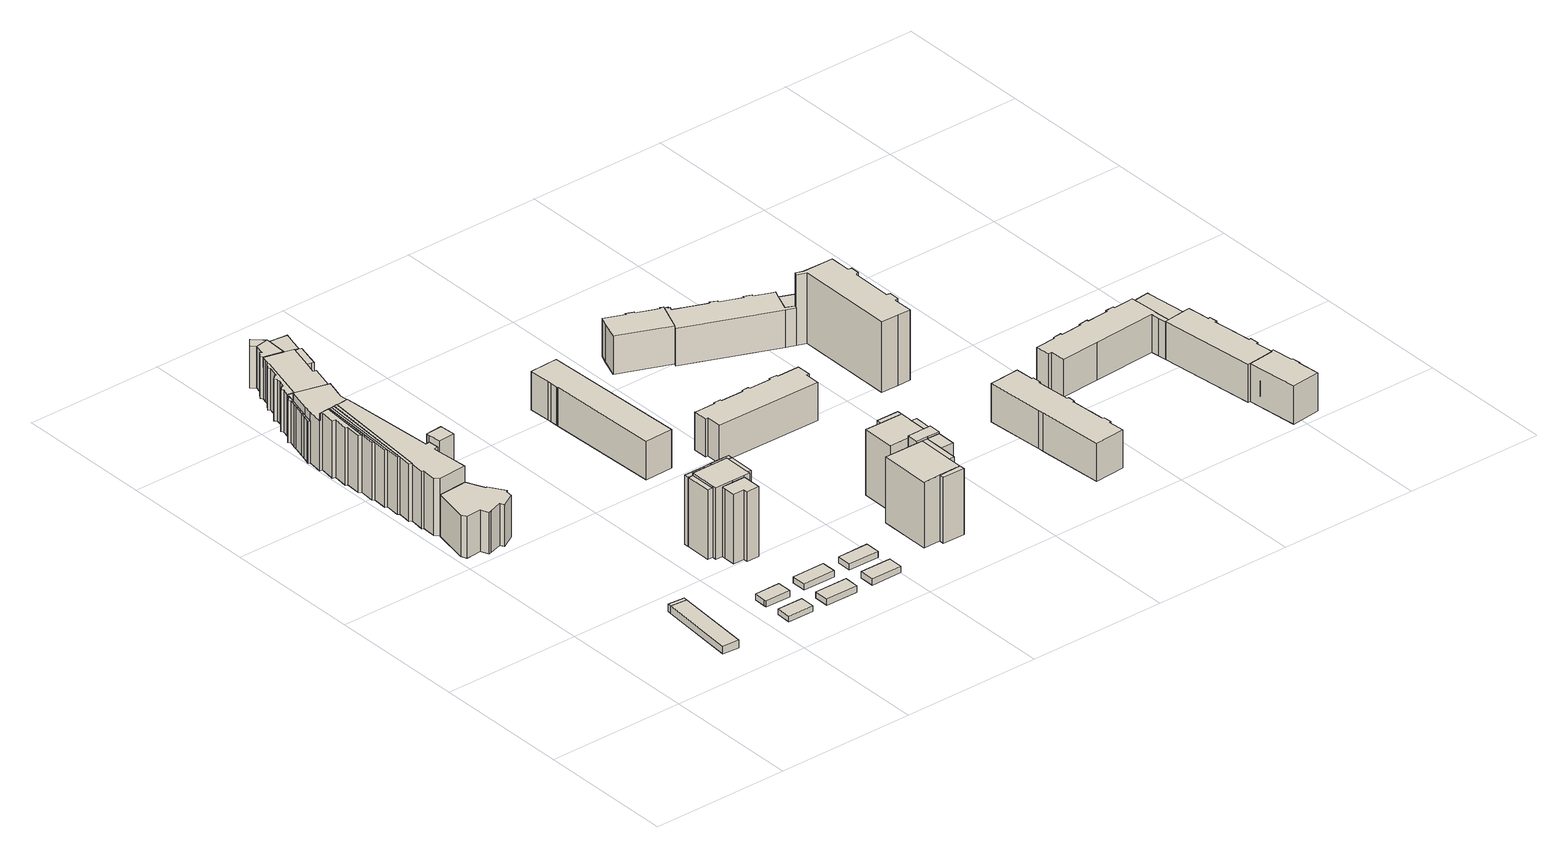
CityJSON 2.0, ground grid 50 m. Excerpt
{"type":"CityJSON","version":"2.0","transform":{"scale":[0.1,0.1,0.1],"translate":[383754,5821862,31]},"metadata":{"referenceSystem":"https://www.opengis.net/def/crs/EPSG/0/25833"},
"CityObjects":{
"building1":{"type":"Building","attributes":{"Gemeindeschluessel":"11000004","BezugspunktDach":"2200","function":"31001_2460","measuredHeight":2.8,"storeysAboveGround":1},"address":[{"country":"Germany","locality":"Berlin","thoroughfareNumber":"55 (1)","thoroughfareName":"Heilmannring"}],"geometry":[{"type":"Solid","lod":"1","boundaries":[[[[0,1,2,3]],[[4,5,6,7]],[[4,7,3,2]],[[5,4,2,1]],[[6,5,1,0]],[[7,6,0,3]]]]}]},
"building2":{"type":"Building","attributes":{"Gemeindeschluessel":"11000004","BezugspunktDach":"2200","function":"51009_1610","measuredHeight":2.64,"storeysAboveGround":0},"address":[{"country":"Germany","locality":"Berlin"}],"geometry":[{"type":"Solid","lod":"1","boundaries":[[[[1,8,9,2]],[[10,11,12,13]],[[10,13,2,9]],[[11,10,9,8]],[[12,11,8,1]],[[13,12,1,2]]]]}]},
"building3":{"type":"Building","attributes":{"Gemeindeschluessel":"11000004","function":"31001_1010"},"address":[{"country":"Germany","locality":"Berlin","thoroughfareNumber":"1, 11, 3, 5, 7, 9","thoroughfareName":"Halemweg"}],"children":["building3-1","building3-2","building3-3","building3-4","building3-5","building3-6","building3-7","building3-8","building3-9","building3-10","building3-11","building3-12","building3-13","building3-14","building3-15","building3-16","building3-17"]},
"building3-1":{"type":"BuildingPart","attributes":{"BezugspunktDach":"2200","measuredHeight":20.83,"storeysAboveGround":6},"parents":["building3"],"geometry":[{"type":"MultiSurface","lod":"1","boundaries":[[[14,15,16,17,18,19,20,21,22,23,24,25,26,27,28]],[[29,30,31,32,33,34,35,36,37,38,39,40,41,42,43]],[[29,43,28,27]],[[44,45,26,25]],[[32,31,25,24]],[[33,32,24,23]],[[34,33,23,22]],[[35,34,22,21]],[[37,36,20,19]],[[38,37,19,18]],[[39,38,18,17]],[[46,47,17,16]],[[41,40,16,15]],[[42,41,15,14]],[[43,42,14,28]],[[30,29,27,26]],[[31,30,45,44]],[[36,35,21,20]],[[40,39,47,46]]]}]},
"building3-2":{"type":"BuildingPart","attributes":{"BezugspunktDach":"2200","measuredHeight":20.86,"storeysAboveGround":6},"parents":["building3"],"geometry":[{"type":"MultiSurface","lod":"1","boundaries":[[[48,49,50,51,52]],[[53,54,30,29,55]],[[53,55,52,51]],[[56,57,53,51,50]],[[45,58,50,49]],[[29,27,26,49,48]],[[55,29,48,52]],[[59,54,53,57,56]],[[30,54,58,45]],[[30,60,26,27,29]]]}]},
"building3-3":{"type":"BuildingPart","attributes":{"BezugspunktDach":"2200","measuredHeight":20.84,"storeysAboveGround":6},"parents":["building3"],"geometry":[{"type":"MultiSurface","lod":"1","boundaries":[[[57,56,61,62,63]],[[64,65,54,53,66]],[[64,66,63,62]],[[65,61,62,67,62,61]],[[54,58,68,61,56]],[[66,53,57,63]],[[64,67,62,61,65]],[[65,68,58,54]],[[53,54,56,57]]]}]},
"building3-4":{"type":"BuildingPart","attributes":{"BezugspunktDach":"2200","measuredHeight":20.83,"storeysAboveGround":6},"parents":["building3"],"geometry":[{"type":"MultiSurface","lod":"1","boundaries":[[[62,61,69,70,71]],[[72,73,65,64,74]],[[72,74,71,70]],[[65,68,75,69,61]],[[74,64,62,71]],[[73,72,70,69]],[[73,75,68,65]],[[64,65,61,62]]]}]},
"building3-5":{"type":"BuildingPart","attributes":{"BezugspunktDach":"2200","measuredHeight":15.16,"storeysAboveGround":6},"parents":["building3"],"geometry":[{"type":"MultiSurface","lod":"1","boundaries":[[[76,77,78,79,80,81,82,83]],[[84,85,86,87,88,89,90,91]],[[84,91,83,82]],[[85,84,82,81]],[[86,85,81,80]],[[88,87,79,78]],[[89,92,93,94,78,77]],[[95,96,97,77,76]],[[91,90,76,83]],[[98,87,86,80,79]],[[88,94,93,92,89]],[[90,89,97,96,95]]]}]},
"building3-6":{"type":"BuildingPart","attributes":{"BezugspunktDach":"2200","measuredHeight":14.93,"storeysAboveGround":6},"parents":["building3"],"geometry":[{"type":"MultiSurface","lod":"1","boundaries":[[[99,100,101,102,103,93,92]],[[88,104,105,106,107,108,89]],[[104,88,93,103]],[[105,104,103,102]],[[106,105,102,101]],[[107,106,101,100]],[[108,107,100,99]],[[99,109,110,111]],[[88,89,92,93]],[[112,113,92,89]],[[114,109,113,115,112,116]],[[108,111,110,117,114]]]}]},
"building3-7":{"type":"BuildingPart","attributes":{"BezugspunktDach":"2200","measuredHeight":23.28,"storeysAboveGround":6},"parents":["building3"],"geometry":[{"type":"MultiSurface","lod":"1","boundaries":[[[118,119,120,121,122]],[[123,124,125,35,126]],[[123,126,122,121]],[[124,123,121,120]],[[125,124,120,119]],[[35,21,20,36,125,119,118]],[[126,35,118,122]],[[36,20,21,35]]]}]},
"building3-8":{"type":"BuildingPart","attributes":{"BezugspunktDach":"2200","measuredHeight":20.85,"storeysAboveGround":6},"parents":["building3"],"geometry":[{"type":"MultiSurface","lod":"1","boundaries":[[[127,128,129,130,131]],[[132,133,73,72,134]],[[132,134,131,130]],[[133,135,136,130,129]],[[73,75,137,129,128]],[[72,70,69,128,127]],[[134,72,127,131]],[[132,138,136,135,133]],[[133,137,75,73]],[[69,70,72,73]]]}]},
"building3-9":{"type":"BuildingPart","attributes":{"BezugspunktDach":"2200","measuredHeight":20.83,"storeysAboveGround":6},"parents":["building3"],"geometry":[{"type":"Solid","lod":"1","boundaries":[[[[139,140,141,142,143,144,136,135,145]],[[133,132,146,147,148,149,150,151,152]],[[133,152,145,135],[152,133,137,153]],[[146,132,136,144]],[[147,146,144,143]],[[148,147,143,142]],[[149,148,142,141]],[[150,149,141,140]],[[151,150,140,139]],[[152,151,139,145]],[[137,133,152,153]],[[132,133,135,136]]]]}]},
"building3-10":{"type":"BuildingPart","attributes":{"BezugspunktDach":"2200","measuredHeight":15.22,"storeysAboveGround":6},"parents":["building3"],"geometry":[{"type":"MultiSurface","lod":"1","boundaries":[[[154,155,156,157,158,159,160,161,162,163,164,165,166,167,168]],[[169,170,171,172,173,174,175,176,177,178,179,180,181,182,183]],[[169,183,168,167]],[[170,169,167,166]],[[171,170,166,165]],[[172,171,165,164]],[[173,172,164,163]],[[174,173,163,162]],[[175,174,162,161]],[[176,175,161,160]],[[177,176,160,159]],[[178,177,159,158]],[[179,178,158,157]],[[180,179,157,156]],[[181,180,156,155]],[[184,185,186,155,154]],[[183,187,184,154,168]],[[182,188,181,186,185,184]],[[182,184,187,183]]]}]},
"building3-11":{"type":"BuildingPart","attributes":{"BezugspunktDach":"2200","measuredHeight":15.01,"storeysAboveGround":6},"parents":["building3"],"geometry":[{"type":"MultiSurface","lod":"1","boundaries":[[[189,190,191,192,193,194,195,196,197,198,199,200,47,46,201]],[[202,203,204,205,206,207,208,209,210,211,212,213,214,215,216]],[[202,216,201,46]],[[203,202,40,39,47]],[[204,203,47,200]],[[205,204,200,199]],[[206,205,199,198]],[[207,206,198,197]],[[208,207,197,196]],[[209,208,196,195]],[[210,209,195,194]],[[211,210,194,193]],[[212,211,193,192]],[[213,212,192,191]],[[214,213,191,190]],[[215,214,190,189]],[[216,215,189,201]],[[46,47,39,40]]]}]},
"building3-12":{"type":"BuildingPart","attributes":{"BezugspunktDach":"2200","measuredHeight":21.32,"storeysAboveGround":6},"parents":["building3"],"geometry":[{"type":"MultiSurface","lod":"1","boundaries":[[[44,217,218,219,220,221,222,223,224,225,226,153]],[[227,228,229,230,231,232,233,234,235,236,31,152]],[[227,152,153,226]],[[237,238,227,226,225]],[[239,237,228,225,224]],[[240,241,242,229,224,223]],[[231,230,223,222]],[[232,231,222,221]],[[233,232,221,220]],[[234,233,220,219]],[[235,234,219,218]],[[236,235,218,217]],[[31,236,217,44]],[[228,227,238,237]],[[229,228,237,239]],[[230,229,242,241,240]],[[31,44,45,30]],[[30,45,58,54]],[[54,58,68,65]],[[75,73,65,68]],[[73,75,137,133]],[[152,243,133,137,153]]]}]},
"building3-13":{"type":"BuildingPart","attributes":{"BezugspunktDach":"2200","measuredHeight":15.1,"storeysAboveGround":6},"parents":["building3"],"geometry":[{"type":"MultiSurface","lod":"1","boundaries":[[[244,245,246,247,248,249,250,251,96,252,185,184]],[[181,253,90,112,114,254,255,256,257,258,259,182]],[[253,181,185,252]],[[90,253,252,96]],[[113,92,260,97,251]],[[109,113,112,251,250]],[[254,261,110,250,249]],[[255,254,249,248]],[[256,255,248,247]],[[257,256,247,246]],[[258,257,246,245]],[[259,258,245,244]],[[181,182,184,185]],[[90,96,97,89]],[[112,89,260,92,113]],[[114,112,113,109]],[[114,262,110,261,254]],[[259,244,184,182]]]}]},
"building3-14":{"type":"BuildingPart","attributes":{"BezugspunktDach":"2200","measuredHeight":15.12,"storeysAboveGround":6},"parents":["building3"],"geometry":[{"type":"MultiSurface","lod":"1","boundaries":[[[241,244,187,263,264,242]],[[265,266,183,259,230,229]],[[183,266,263,187]],[[230,259,244,241]],[[229,242,264,265]],[[265,264,263,266]],[[187,184,182,183]],[[259,182,184,244]],[[230,267,241,242,229]]]}]},
"building3-15":{"type":"BuildingPart","attributes":{"BezugspunktDach":"2200","measuredHeight":14.82,"storeysAboveGround":6},"parents":["building3"],"geometry":[{"type":"MultiSurface","lod":"1","boundaries":[[[268,269,270,111,110,261]],[[114,108,271,272,273,254]],[[271,108,111,270]],[[272,271,270,269]],[[273,272,269,268]],[[254,273,268,261]],[[274,114,275,254,261,110]],[[108,114,110,111]]]}]},
"building3-16":{"type":"BuildingPart","attributes":{"BezugspunktDach":"2200","measuredHeight":15.24,"storeysAboveGround":6},"parents":["building3"],"geometry":[{"type":"MultiSurface","lod":"1","boundaries":[[[238,276,277,278,279,280,281,282,283,284,285,286,287]],[[288,289,290,291,292,293,294,295,296,266,265,227,297]],[[288,297,287,286]],[[289,288,286,285]],[[290,289,285,284]],[[291,290,284,283]],[[292,291,283,282]],[[293,292,282,281]],[[294,293,281,280]],[[295,294,280,279]],[[296,295,279,278]],[[266,296,278,277]],[[264,263,277,276]],[[242,264,276,239,229]],[[297,227,238,287]],[[265,266,263,264]],[[227,228,237,238]],[[229,239,237,228]],[[265,264,242,229,298]]]}]},
"building3-17":{"type":"BuildingPart","attributes":{"BezugspunktDach":"2200","measuredHeight":15.17,"storeysAboveGround":6},"parents":["building3"],"geometry":[{"type":"MultiSurface","lod":"1","boundaries":[[[80,79,299,300]],[[301,87,86,302]],[[301,302,300,299]],[[87,301,299,79]],[[302,86,80,300]],[[86,87,303,79,80]]]}]},
"building4":{"type":"Building","attributes":{"Gemeindeschluessel":"11000004","BezugspunktDach":"2200","function":"31001_2460","measuredHeight":2.05,"storeysAboveGround":1},"address":[{"country":"Germany","locality":"Berlin","thoroughfareNumber":"53 (4)","thoroughfareName":"Heilmannring"}],"geometry":[{"type":"Solid","lod":"1","boundaries":[[[[304,305,306,307]],[[308,309,310,311]],[[308,311,307,306]],[[309,308,306,305]],[[310,309,305,304]],[[311,310,304,307]]]]}]},
"building5":{"type":"Building","attributes":{"Gemeindeschluessel":"11000004","BezugspunktDach":"2200","function":"31001_2460","measuredHeight":2.14,"storeysAboveGround":1},"address":[{"country":"Germany","locality":"Berlin","thoroughfareNumber":"53 (3)","thoroughfareName":"Heilmannring"}],"geometry":[{"type":"Solid","lod":"1","boundaries":[[[[312,313,314,315,316]],[[317,318,319,320,321]],[[317,321,316,315]],[[318,317,315,314]],[[319,318,314,313]],[[320,319,313,312]],[[321,320,312,316]]]]}]},
"building6":{"type":"Building","attributes":{"Gemeindeschluessel":"11000004","BezugspunktDach":"2200","function":"31001_2460","measuredHeight":2.34,"storeysAboveGround":1},"address":[{"country":"Germany","locality":"Berlin","thoroughfareNumber":"53 (2)","thoroughfareName":"Heilmannring"}],"geometry":[{"type":"Solid","lod":"1","boundaries":[[[[322,323,324,325]],[[326,327,328,329]],[[326,329,325,324]],[[327,326,324,323]],[[328,327,323,322]],[[329,328,322,325]]]]}]},
"building7":{"type":"Building","attributes":{"Gemeindeschluessel":"11000004","BezugspunktDach":"2200","function":"31001_2460","measuredHeight":2.36,"storeysAboveGround":1},"address":[{"country":"Germany","locality":"Berlin","thoroughfareNumber":"53 (1)","thoroughfareName":"Heilmannring"}],"geometry":[{"type":"Solid","lod":"1","boundaries":[[[[330,331,332,333]],[[334,335,336,337]],[[334,337,333,332]],[[335,334,332,331]],[[336,335,331,330]],[[337,336,330,333]]]]}]},
"building8":{"type":"Building","attributes":{"Gemeindeschluessel":"11000004","function":"31001_1010"},"address":[{"country":"Germany","locality":"Berlin","thoroughfareNumber":"53","thoroughfareName":"Heilmannring"}],"children":["building8-1","building8-2","building8-3","building8-4","building8-5","building8-6"]},
"building8-1":{"type":"BuildingPart","attributes":{"BezugspunktDach":"2200","measuredHeight":26.45,"storeysAboveGround":8},"parents":["building8"],"geometry":[{"type":"MultiSurface","lod":"1","boundaries":[[[338,339,340,341,342,343,344,345,346,347]],[[348,349,350,351,352,353,354,355,356,357]],[[348,357,347,346]],[[349,358,359,348,346,345]],[[360,358,345,344]],[[351,350,344,343]],[[361,362,343,342]],[[363,364,342,341]],[[354,353,341,340]],[[355,354,340,339]],[[365,366,355,339,338]],[[357,367,368,369,365,356,338,347]],[[348,359,358,349]],[[350,349,358,360]],[[352,351,362,361]],[[353,352,364,363]],[[356,355,366,365]],[[356,365,369,368,367]]]}]},
"building8-2":{"type":"BuildingPart","attributes":{"BezugspunktDach":"2200","measuredHeight":25.09,"storeysAboveGround":8},"parents":["building8"],"geometry":[{"type":"MultiSurface","lod":"1","boundaries":[[[360,370,371,372,373]],[[374,375,376,350,377]],[[374,377,373,372]],[[375,374,372,371]],[[376,375,371,370]],[[350,376,370,360]],[[350,360,358,349]],[[377,349,358,373]]]}]},
"building8-3":{"type":"BuildingPart","attributes":{"BezugspunktDach":"2200","measuredHeight":25.09,"storeysAboveGround":8},"parents":["building8"],"geometry":[{"type":"Solid","lod":"1","boundaries":[[[[359,358,373,378]],[[377,349,348,379]],[[377,379,378,373]],[[379,348,359,378]],[[377,373,358,349]],[[348,349,358,359]]]]}]},
"building8-4":{"type":"BuildingPart","attributes":{"BezugspunktDach":"2200","measuredHeight":25.14,"storeysAboveGround":8},"parents":["building8"],"geometry":[{"type":"MultiSurface","lod":"1","boundaries":[[[380,381,382,383,362]],[[384,385,386,387,351]],[[384,351,362,383]],[[385,384,383,382]],[[386,385,382,381]],[[387,386,381,380]],[[352,361,362,351]],[[387,380,361,352]]]}]},
"building8-5":{"type":"BuildingPart","attributes":{"BezugspunktDach":"2200","measuredHeight":25.23,"storeysAboveGround":8},"parents":["building8"],"geometry":[{"type":"Solid","lod":"1","boundaries":[[[[388,389,364,363]],[[352,387,390,353]],[[387,352,364,389],[380,361,352,387]],[[390,387,389,388]],[[353,390,388,363]],[[352,353,363,364]],[[361,380,387,352]]]]}]},
"building8-6":{"type":"BuildingPart","attributes":{"BezugspunktDach":"2200","measuredHeight":25.26,"storeysAboveGround":8},"parents":["building8"],"geometry":[{"type":"MultiSurface","lod":"1","boundaries":[[[391,392,393,366,369,394,395]],[[396,368,355,397,398,399,400]],[[396,400,395,394]],[[368,396,394,369]],[[397,355,366,393]],[[398,397,393,392]],[[399,398,392,391]],[[400,399,391,395]],[[355,356,365,366]],[[368,369,365,356]]]}]},
"building9":{"type":"Building","attributes":{"Gemeindeschluessel":"11000004","BezugspunktDach":"2200","function":"51009_1610","measuredHeight":24.91,"storeysAboveGround":0},"address":[{"country":"Germany","locality":"Berlin"}],"geometry":[{"type":"Solid","lod":"1","boundaries":[[[[362,383,401,402]],[[403,404,405,406]],[[403,406,402,401]],[[404,403,401,383]],[[405,404,383,362]],[[406,405,362,402]]]]}]},
"building10":{"type":"Building","attributes":{"Gemeindeschluessel":"11000004","BezugspunktDach":"2200","function":"31001_2460","measuredHeight":2.26,"storeysAboveGround":1},"address":[{"country":"Germany","locality":"Berlin","thoroughfareNumber":"53 (6)","thoroughfareName":"Heilmannring"}],"geometry":[{"type":"Solid","lod":"1","boundaries":[[[[407,408,409,410]],[[411,412,413,414]],[[411,414,410,409]],[[412,411,409,408]],[[413,412,408,407]],[[414,413,407,410]]]]}]},
"building11":{"type":"Building","attributes":{"Gemeindeschluessel":"11000004","BezugspunktDach":"2200","function":"31001_2460","measuredHeight":2.29,"storeysAboveGround":1},"address":[{"country":"Germany","locality":"Berlin","thoroughfareNumber":"53 (5)","thoroughfareName":"Heilmannring"}],"geometry":[{"type":"Solid","lod":"1","boundaries":[[[[415,416,417,418]],[[419,420,421,422]],[[419,422,418,417]],[[420,419,417,416]],[[421,420,416,415]],[[422,421,415,418]]]]}]},
"building12":{"type":"Building","attributes":{"Gemeindeschluessel":"11000004","BezugspunktDach":"2200","function":"31001_1010","measuredHeight":14.47,"storeysAboveGround":4},"address":[{"country":"Germany","locality":"Berlin","thoroughfareNumber":"2, 4, 6","thoroughfareName":"Halemweg"}],"geometry":[{"type":"Solid","lod":"1","boundaries":[[[[423,424,425,426,427,428,429,430,431]],[[432,433,434,435,436,437,438,439,440]],[[432,440,431,430]],[[433,432,430,429]],[[434,433,429,428]],[[435,434,428,427]],[[436,435,427,426]],[[437,436,426,425]],[[438,437,425,424]],[[439,438,424,423]],[[440,439,423,431]]]]}]},
"building13":{"type":"Building","attributes":{"Gemeindeschluessel":"11000004","function":"31001_1010"},"address":[{"country":"Germany","locality":"Berlin","thoroughfareNumber":"51C","thoroughfareName":"Heilmannring"}],"children":["building13-1","building13-2","building13-3","building13-4","building13-5","building13-6","building13-7","building13-8"]},
"building13-1":{"type":"BuildingPart","attributes":{"BezugspunktDach":"2200","measuredHeight":23.92,"storeysAboveGround":8},"parents":["building13"],"geometry":[{"type":"MultiSurface","lod":"1","boundaries":[[[441,442,443,444]],[[445,446,447,448]],[[445,448,444,443]],[[445,443,449,450,446]],[[447,451,452,441]],[[448,453,454,444]],[[446,450,449,442]],[[446,442,452,451]],[[447,441,454,453]]]}]},
"building13-2":{"type":"BuildingPart","attributes":{"BezugspunktDach":"2200","measuredHeight":23.92,"storeysAboveGround":8},"parents":["building13"],"geometry":[{"type":"Solid","lod":"1","boundaries":[[[[455,441,454,456]],[[453,447,457,458]],[[453,458,456,454]],[[457,447,441,455]],[[458,457,455,456]],[[447,453,454,441]]]]}]},
"building13-3":{"type":"BuildingPart","attributes":{"BezugspunktDach":"2200","measuredHeight":23.92,"storeysAboveGround":8},"parents":["building13"],"geometry":[{"type":"MultiSurface","lod":"1","boundaries":[[[459,460,442,452]],[[446,461,462,451]],[[462,463,464,459]],[[451,462,459,452]],[[451,452,442,446]],[[461,465,446,442,460]],[[461,460,464,463]]]}]},
"building13-4":{"type":"BuildingPart","attributes":{"BezugspunktDach":"2200","measuredHeight":23.93,"storeysAboveGround":8},"parents":["building13"],"geometry":[{"type":"MultiSurface","lod":"1","boundaries":[[[466,467,460,464]],[[461,468,469,463]],[[461,460,464,460]],[[469,468,467,466]],[[463,469,466,464]],[[463,464,460,461]],[[468,470,471,467]],[[461,460,471,472,470,473]]]}]},
"building13-5":{"type":"BuildingPart","attributes":{"BezugspunktDach":"2200","measuredHeight":25.7,"storeysAboveGround":8},"parents":["building13"],"geometry":[{"type":"MultiSurface","lod":"1","boundaries":[[[474,475,476,477,478,479]],[[480,481,482,468,470,450]],[[480,450,479,478]],[[483,484,478,477]],[[485,486,487,488,483,477,476]],[[468,482,476,475]],[[471,467,475,474]],[[449,442,460,471,474,479]],[[481,480,484,483]],[[483,488,487,481]],[[482,487,486,485]],[[470,468,489,467,471]],[[450,446,442,449]],[[446,461,460,442]],[[461,470,471,460]]]}]},
"building13-6":{"type":"BuildingPart","attributes":{"BezugspunktDach":"2200","measuredHeight":23.87,"storeysAboveGround":8},"parents":["building13"],"geometry":[{"type":"MultiSurface","lod":"1","boundaries":[[[488,490,491,492]],[[493,494,487,495]],[[493,495,492,491]],[[496,497,493,491,490]],[[494,490,498,499]],[[495,480,484,492]],[[494,497,496,490]],[[487,499,498,488]],[[500,481,483,484,480]],[[487,488,483,481]]]}]},
"building13-7":{"type":"BuildingPart","attributes":{"BezugspunktDach":"2200","measuredHeight":24.46,"storeysAboveGround":8},"parents":["building13"],"geometry":[{"type":"MultiSurface","lod":"1","boundaries":[[[485,501,502,486]],[[499,503,482,487]],[[498,488,504,486,502]],[[503,499,502,501]],[[482,503,501,485]],[[499,487,504,488,498]],[[488,487,482,485,486]]]}]},
"building13-8":{"type":"BuildingPart","attributes":{"BezugspunktDach":"2200","measuredHeight":23.83,"storeysAboveGround":8},"parents":["building13"],"geometry":[{"type":"Solid","lod":"1","boundaries":[[[[490,505,506,496]],[[507,508,494,497]],[[507,497,496,506]],[[508,507,506,505]],[[494,508,505,490]],[[497,494,490,496]]]]}]},
"building14":{"type":"Building","attributes":{"Gemeindeschluessel":"11000004","BezugspunktDach":"2200","function":"31001_1010","measuredHeight":14.37,"storeysAboveGround":4},"address":[{"country":"Germany","locality":"Berlin","thoroughfareNumber":"50, 52, 54","thoroughfareName":"Heilmannring"}],"geometry":[{"type":"Solid","lod":"1","boundaries":[[[[509,510,511,512,513,514,515,516,517,518,519,520,521,522,523,524,525,526,527,528,529,530,531,532,533,534]],[[535,536,537,538,539,540,541,542,543,544,545,546,547,548,549,550,551,552,553,554,555,556,557,558,559,560]],[[535,560,534,533]],[[536,535,533,532]],[[537,536,532,531]],[[538,537,531,530]],[[539,538,530,529]],[[540,539,529,528]],[[541,540,528,527]],[[542,541,527,526]],[[543,542,526,525]],[[544,543,525,524]],[[545,544,524,523]],[[546,545,523,522]],[[547,546,522,521]],[[548,547,521,520]],[[549,548,520,519]],[[550,549,519,518]],[[551,550,518,517]],[[552,551,517,516]],[[553,552,516,515]],[[554,553,515,514]],[[555,554,514,513]],[[556,555,513,512]],[[557,556,512,511]],[[558,557,511,510]],[[559,558,510,509]],[[560,559,509,534]]]]}]},
"building15":{"type":"Building","attributes":{"Gemeindeschluessel":"11000004","function":"31001_1010"},"address":[{"country":"Germany","locality":"Berlin","thoroughfareNumber":"44, 44A, 44B, 44C","thoroughfareName":"Heilmannring"}],"children":["building15-1","building15-2"]},
"building15-1":{"type":"BuildingPart","attributes":{"BezugspunktDach":"2200","measuredHeight":14.36,"storeysAboveGround":4},"parents":["building15"],"geometry":[{"type":"MultiSurface","lod":"1","boundaries":[[[561,562,563,564,565,566,567,568,569,570,571,572,573,574,575,576,577,578,579,580,581,582,583,584]],[[585,586,587,588,589,590,591,592,593,594,595,596,597,598,599,600,601,602,603,604,605,606,607,608]],[[585,608,584,583]],[[588,587,581,580]],[[589,588,580,579]],[[590,589,579,578]],[[591,590,578,577]],[[592,591,577,576]],[[593,592,576,575]],[[594,593,575,574]],[[595,594,574,573]],[[596,595,573,572]],[[597,596,572,571]],[[598,597,571,570]],[[599,598,570,569]],[[600,599,569,568]],[[601,600,568,567]],[[602,601,567,566]],[[603,602,566,565]],[[604,603,565,564]],[[605,604,564,563]],[[606,605,563,562]],[[607,606,562,561]],[[608,607,561,584]],[[586,585,583,582]],[[609,610,581,587]],[[611,586,582,610,609]]]}]},
"building15-2":{"type":"BuildingPart","attributes":{"BezugspunktDach":"2200","measuredHeight":14.38,"storeysAboveGround":4},"parents":["building15"],"geometry":[{"type":"MultiSurface","lod":"1","boundaries":[[[612,613,614,615,616,617,618,619,620,621,622,623]],[[624,625,626,627,628,629,630,631,587,609,585,632]],[[624,632,623,622]],[[625,624,622,621]],[[626,625,621,620]],[[627,626,620,619]],[[628,627,619,618]],[[629,628,618,617]],[[630,629,617,616]],[[631,630,616,615]],[[587,631,615,614]],[[610,581,614,613]],[[583,582,610,609,586,585,609,613,612]],[[632,585,612,623]],[[609,587,581,610]],[[585,586,582,583]],[[586,609,610,582]]]}]},
"building16":{"type":"Building","attributes":{"Gemeindeschluessel":"11000004","BezugspunktDach":"2200","function":"31001_1010","measuredHeight":14.37,"storeysAboveGround":4},"address":[{"country":"Germany","locality":"Berlin","thoroughfareNumber":"51, 51A, 51B","thoroughfareName":"Heilmannring"}],"geometry":[{"type":"Solid","lod":"1","boundaries":[[[[633,634,635,636,637,638,639,640,641,642,643,644,645,646,647,648,649,650,651,652,653,654]],[[655,656,657,658,659,660,661,662,663,664,665,666,667,668,669,670,671,672,673,674,675,676]],[[655,676,654,653]],[[656,655,653,652]],[[657,656,652,651]],[[658,657,651,650]],[[659,658,650,649]],[[660,659,649,648]],[[661,660,648,647]],[[662,661,647,646]],[[663,662,646,645]],[[664,663,645,644]],[[665,664,644,643]],[[666,665,643,642]],[[667,666,642,641]],[[668,667,641,640]],[[669,668,640,639]],[[670,669,639,638]],[[671,670,638,637]],[[672,671,637,636]],[[673,672,636,635]],[[674,673,635,634]],[[675,674,634,633]],[[676,675,633,654]]]]}]},
"building17":{"type":"Building","attributes":{"Gemeindeschluessel":"11000004","BezugspunktDach":"2200","function":"31001_1010","measuredHeight":25.47,"storeysAboveGround":8},"address":[{"country":"Germany","locality":"Berlin","thoroughfareNumber":"46, 48","thoroughfareName":"Heilmannring"}],"geometry":[{"type":"Solid","lod":"1","boundaries":[[[[677,678,679,680,681,682,683,684,685,686,687,688,689,690,691,692,693]],[[694,695,696,697,698,699,700,701,702,703,704,705,706,707,708,709,710]],[[694,710,693,692]],[[695,694,692,691]],[[696,695,691,690]],[[697,696,690,689]],[[698,697,689,688]],[[699,698,688,687]],[[700,699,687,686]],[[701,700,686,685]],[[702,701,685,684]],[[703,702,684,683]],[[704,703,683,682]],[[705,704,682,681]],[[706,705,681,680]],[[707,706,680,679]],[[708,707,679,678]],[[709,708,678,677]],[[710,709,677,693]]]]}]},
"building18":{"type":"Building","attributes":{"Gemeindeschluessel":"11000004","BezugspunktDach":"2200","function":"31001_2460","measuredHeight":12.51,"storeysAboveGround":1},"address":[{"country":"Germany","locality":"Berlin","thoroughfareNumber":"46 (1)","thoroughfareName":"Heilmannring"}],"geometry":[{"type":"Solid","lod":"1","boundaries":[[[[711,712,713,714,715,716]],[[717,718,696,695,694,719]],[[717,719,716,715]],[[718,717,715,714]],[[696,718,714,713]],[[695,696,713,712]],[[694,695,712,711]],[[719,694,711,716]]]]}]},
"building19":{"type":"Building","attributes":{"Gemeindeschluessel":"11000004","function":"31001_1010"},"address":[{"country":"Germany","locality":"Berlin","thoroughfareNumber":"43, 43A, 43B, 45, 47, 49","thoroughfareName":"Heilmannring"}],"children":["building19-1","building19-2","building19-3"]},
"building19-1":{"type":"BuildingPart","attributes":{"BezugspunktDach":"2200","measuredHeight":14.77,"storeysAboveGround":4},"parents":["building19"],"geometry":[{"type":"MultiSurface","lod":"1","boundaries":[[[720,721,722,723,724,725,726,727,728,729,730,731,732,733,734,735,736,737,738,739,740,741,742,743,744,745,746,747,748]],[[749,750,751,752,753,754,755,756,757,758,759,760,761,762,763,764,765,766,767,768,769,770,771,772,773,774,775,776,777]],[[749,777,748,747]],[[750,749,747,746]],[[751,750,746,745]],[[752,751,745,744]],[[753,752,744,743]],[[754,753,743,742]],[[755,754,742,741]],[[756,755,741,740]],[[757,756,740,739]],[[758,757,739,738]],[[759,758,738,737]],[[760,759,737,736]],[[761,760,736,735]],[[762,761,735,734]],[[763,762,734,733]],[[764,763,733,732]],[[765,764,732,731]],[[766,765,731,730]],[[767,766,730,729]],[[768,767,729,728]],[[769,768,728,727]],[[771,770,726,725]],[[772,771,725,724]],[[773,772,724,723]],[[774,773,723,722]],[[775,774,722,721]],[[776,775,721,720]],[[777,776,720,748]],[[778,770,769,727,726]]]}]},
"building19-2":{"type":"BuildingPart","attributes":{"BezugspunktDach":"2200","measuredHeight":14.43,"storeysAboveGround":4},"parents":["building19"],"geometry":[{"type":"MultiSurface","lod":"1","boundaries":[[[779,780,781,782,783,784,785,786,787,788,789,790,791,792,793,794,795,796,797]],[[769,798,799,800,801,802,803,804,805,806,807,808,809,810,811,812,813,814,770]],[[769,770,797,796],[769,727,726,770]],[[798,769,796,795]],[[799,798,795,794]],[[800,799,794,793]],[[801,800,793,792]],[[802,801,792,791]],[[803,802,791,790]],[[804,803,790,789]],[[805,804,789,788]],[[806,805,788,787]],[[807,806,787,786]],[[808,807,786,785]],[[809,808,785,784]],[[810,809,784,783]],[[814,813,780,779]],[[770,814,779,797]],[[727,769,770,726]],[[810,783,782,811]],[[812,815,816,781]],[[811,782,816,815]],[[817,812,781,780,813]]]}]},
"building19-3":{"type":"BuildingPart","attributes":{"BezugspunktDach":"2200","measuredHeight":14.44,"storeysAboveGround":4},"parents":["building19"],"geometry":[{"type":"MultiSurface","lod":"1","boundaries":[[[818,819,820,821,822,823,824,783,782,816,780]],[[815,811,810,825,826,827,828,829,830,831,813]],[[781,812,781,780,832,780,816]],[[816,815,816,782]],[[825,810,783,824]],[[826,825,824,823]],[[827,826,823,822]],[[828,827,822,821]],[[829,828,821,820]],[[830,829,820,819]],[[831,830,819,818]],[[813,831,818,780]],[[815,812,781,816]],[[813,832,780,781,812]],[[811,815,816,782]],[[810,811,782,783]]]}]},
"building20":{"type":"Building","attributes":{"Gemeindeschluessel":"11000004","BezugspunktDach":"2200","function":"31001_2460","measuredHeight":13.18,"storeysAboveGround":1},"address":[{"country":"Germany","locality":"Berlin","thoroughfareNumber":"43 (1)","thoroughfareName":"Heilmannring"}],"geometry":[{"type":"Solid","lod":"1","boundaries":[[[[833,834,835,836,837,838,839]],[[840,841,842,843,844,845,846]],[[840,846,839,838]],[[841,840,838,837]],[[842,841,837,836]],[[843,842,836,835]],[[844,843,835,834]],[[845,844,834,833]],[[846,845,833,839]]]]}]}
},
"vertices":[
[343,124,36],[367,403,36],[307,408,36],[283,129,36],[307,408,8],[367,403,8],[343,124,8],[283,129,8],
[368,416,36],[308,421,36],[308,421,9],[368,416,9],[367,403,9],[307,408,9],
[39,1268,214],[36,1216,214],[50,1202,214],[153,1209,214],[146,1322,214],[144,1345,214],[159,1346,214],[157,1384,214],[142,1382,214],[134,1507,214],[122,1704,214],[120,1732,214],[75,1729,214],[38,1322,214],[33,1270,214],[38,1322,6],[75,1729,6],[120,1732,6],[122,1704,6],[134,1507,6],[142,1382,6],[157,1384,6],[159,1346,6],[144,1345,6],[146,1322,6],[153,1209,6],[50,1202,6],[36,1216,6],[39,1268,6],[33,1270,6],[120,1732,188],[75,1729,188],[50,1202,156],[153,1209,156],
[38,1322,215],[75,1729,215],[64,1728,215],[34,1376,215],[29,1327,215],[34,1376,6],[64,1728,6],[29,1327,6],[64,1728,214],[34,1376,214],[64,1728,188],[64,1728,58],[75,1729,162],
[54,1727,214],[31,1432,214],[27,1382,214],[31,1432,6],[54,1727,6],[27,1382,6],[31,1432,180],[54,1727,188],
[43,1727,214],[27,1489,214],[24,1436,214],[27,1489,6],[43,1727,6],[24,1436,6],[43,1727,188],
[133,2151,158],[200,2134,158],[204,2211,158],[204,2218,158],[157,2210,158],[147,2172,158],[140,2177,158],[128,2159,158],[140,2177,6],[147,2172,6],[157,2210,6],[204,2218,6],[204,2211,6],[200,2134,6],[133,2151,6],[128,2159,6],[200,2134,155],[204,2211,155],[204,2211,43],[133,2151,121],[133,2151,157],[200,2134,157],[204,2218,91],
[250,2122,155],[260,2160,155],[272,2203,155],[258,2204,155],[212,2210,155],[212,2210,6],[258,2204,6],[272,2203,6],[260,2160,6],[250,2122,6],[235,2125,155],[235,2125,154],[250,2122,154],[209,2132,6],[209,2132,155],[235,2125,6],[209,2132,81],[214,2131,6],[235,2125,55],
[157,1384,239],[160,1338,239],[220,1342,239],[216,1399,239],[156,1395,239],[216,1399,6],[220,1342,6],[160,1338,6],[156,1395,6],
[27,1489,215],[43,1727,215],[40,1727,215],[24,1546,215],[19,1494,215],[24,1546,6],[40,1727,6],[19,1494,6],[40,1727,214],[24,1546,214],[40,1727,188],[24,1546,110],
[13,1722,214],[6,1666,214],[17,1664,214],[11,1610,214],[19,1608,214],[15,1553,214],[3,1724,214],[15,1553,6],[19,1608,6],[11,1610,6],[17,1664,6],[6,1666,6],[13,1722,6],[3,1724,6],[3,1724,188],
[75,1934,158],[122,2108,158],[117,2113,158],[103,2094,158],[109,2087,158],[98,2046,158],[95,2049,158],[78,2034,158],[85,2025,158],[81,2007,158],[74,1984,158],[70,1986,158],[55,1972,158],[60,1965,158],[53,1940,158],[60,1965,6],[55,1972,6],[70,1986,6],[74,1984,6],[81,2007,6],[85,2025,6],[78,2034,6],[95,2049,6],[98,2046,6],[109,2087,6],[103,2094,6],[117,2113,6],[122,2108,6],[75,1934,6],[53,1940,6],[75,1934,157],[122,2108,157],[122,2108,45],[53,1940,157],[79,1948,6],
[33,1053,156],[89,1057,156],[101,1028,156],[111,1031,156],[157,1046,156],[165,1031,156],[215,1060,156],[217,1085,156],[223,1089,156],[188,1145,156],[183,1143,156],[166,1180,156],[24,1074,156],[50,1202,5],[153,1209,5],[166,1180,5],[183,1143,5],[188,1145,5],[223,1089,5],[217,1085,5],[215,1060,5],[165,1031,5],[157,1046,5],[111,1031,5],[101,1028,5],[89,1057,5],[33,1053,5],[24,1074,5],
[127,1732,188],[147,1733,188],[143,1793,188],[145,1799,188],[149,1816,188],[163,1866,188],[152,1869,188],[43,1898,188],[19,1812,188],[10,1778,188],[10,1778,6],[19,1812,6],[43,1898,6],[152,1869,6],[163,1866,6],[149,1816,6],[145,1799,6],[143,1793,6],[147,1733,6],[127,1732,6],[19,1812,158],[10,1778,158],[43,1898,158],[152,1869,92],[152,1869,157],[43,1898,157],[18,1725,6],
[163,1910,157],[176,1907,157],[187,1904,157],[210,1989,157],[199,1992,157],[212,2037,157],[235,2125,157],[209,2132,157],[128,2132,157],[128,2132,6],[212,2037,6],[199,1992,6],[210,1989,6],[187,1904,6],[176,1907,6],[163,1910,6],[200,2134,121],[212,2037,154],[235,2125,44],
[50,1930,157],[51,1929,157],[51,1929,6],[50,1930,6],[152,1869,127],
[229,2033,154],[236,2031,154],[259,2119,154],[259,2119,6],[236,2031,6],[229,2033,6],[235,2125,15],[231,2111,6],
[51,1929,158],[50,1930,158],[48,1920,158],[45,1924,158],[32,1911,158],[37,1902,158],[30,1879,158],[27,1866,158],[17,1827,158],[12,1809,158],[5,1785,158],[4,1779,158],[5,1785,6],[12,1809,6],[17,1827,6],[27,1866,6],[30,1879,6],[37,1902,6],[32,1911,6],[45,1924,6],[48,1920,6],[4,1779,6],[45,1907,6],
[164,2254,158],[140,2225,158],[164,2254,6],[140,2225,6],[204,2218,44],
[636,122,43],[636,175,43],[542,176,43],[541,123,43],[542,176,23],[636,175,23],[636,122,23],[541,123,23],
[636,232,44],[636,285,44],[543,285,44],[543,242,44],[543,233,44],[543,242,22],[543,285,22],[636,285,22],[636,232,22],[543,233,22],
[810,121,45],[811,174,45],[692,175,45],[692,122,45],[692,175,22],[811,174,22],[810,121,22],[692,122,22],
[811,231,46],[811,284,46],[693,284,46],[693,232,46],[693,284,23],[811,284,23],[811,231,23],[693,232,23],
[664,539,282],[709,539,282],[731,539,282],[731,555,282],[732,650,282],[679,650,282],[651,650,282],[597,650,282],[597,555,282],[597,540,282],[597,555,23],[597,650,23],[651,650,23],[679,650,23],[732,650,23],[731,555,23],[731,539,23],[709,539,23],[664,539,23],[597,540,23],[597,650,274],[597,555,274],[651,650,274],[732,650,275],[679,650,275],[731,555,276],[732,650,276],[664,539,276],[709,539,276],[655,539,23],[622,540,23],[622,540,276],
[651,666,274],[637,666,274],[578,667,274],[578,650,274],[578,667,23],[637,666,23],[651,666,23],[578,650,23],
[577,556,274],[577,556,23],
[752,650,275],[752,666,275],[706,666,275],[679,666,275],[679,666,23],[706,666,23],[752,666,23],[752,650,23],
[751,555,276],[752,650,276],[751,555,23],
[662,484,276],[662,469,276],[709,469,276],[622,525,276],[622,484,276],[622,525,23],[709,469,23],[662,469,23],[662,484,23],[622,484,23],
[651,666,275],[651,650,275],[651,666,26],[679,666,26],[679,650,26],[651,650,26],
[984,120,46],[985,173,46],[871,174,46],[871,120,46],[871,174,23],[985,173,23],[984,120,23],[871,120,23],
[985,230,46],[985,283,46],[872,283,46],[872,231,46],[872,283,23],[985,283,23],[985,230,23],[872,231,23],
[713,1483,160],[713,1470,160],[714,1443,160],[714,1438,160],[714,1436,160],[726,1028,160],[828,1031,160],[812,1565,160],[710,1561,160],[812,1565,20],[828,1031,20],[726,1028,20],[714,1436,20],[714,1438,20],[714,1443,20],[713,1470,20],[713,1483,20],[710,1561,20],
[1265,176,269],[1268,358,269],[1123,360,269],[1121,173,269],[1123,360,30],[1268,358,30],[1265,176,30],[1121,173,30],[1245,358,269],[1245,358,30],[1266,226,30],[1266,226,269],[1184,174,30],[1184,174,269],
[1265,155,269],[1184,156,269],[1265,155,30],[1184,156,30],
[1285,226,269],[1287,358,269],[1287,358,30],[1285,226,30],[1286,290,30],[1286,290,269],[1284,358,30],
[1333,289,269],[1334,357,269],[1334,357,30],[1333,289,30],[1290,358,30],[1290,358,269],[1290,358,212],[1289,358,30],
[1290,358,276],[1334,357,276],[1334,399,276],[1290,400,276],[1246,400,276],[1245,358,276],[1246,400,30],[1290,400,30],[1334,399,30],[1290,400,268],[1246,400,268],[1334,399,270],[1316,399,270],[1316,399,30],[1316,399,268],[1334,357,182],
[1318,518,268],[1177,520,268],[1175,401,268],[1177,520,30],[1318,518,30],[1175,401,30],[1235,519,268],[1235,519,30],[1317,468,268],[1317,468,30],[1257,400,30],
[1335,467,270],[1317,468,270],[1335,467,30],[1316,399,149],
[1318,536,268],[1236,537,268],[1236,537,30],[1318,536,30],
[956,1010,160],[956,1009,160],[955,956,160],[1344,951,160],[1345,1004,160],[1345,1005,160],[1355,1005,160],[1355,1057,160],[1283,1057,160],[1274,1058,160],[1274,1063,160],[1244,1064,160],[1244,1058,160],[1185,1059,160],[1162,1059,160],[1162,1065,160],[1137,1065,160],[1136,1059,160],[1129,1059,160],[1052,1060,160],[1052,1066,160],[1025,1066,160],[1025,1061,160],[960,1061,160],[947,1062,160],[947,1010,160],[947,1062,22],[960,1061,22],[1025,1061,22],[1025,1066,22],[1052,1066,22],[1052,1060,22],[1129,1059,22],[1136,1059,22],[1137,1065,22],[1162,1065,22],[1162,1059,22],[1185,1059,22],[1244,1058,22],[1244,1064,22],[1274,1063,22],[1274,1058,22],[1283,1057,22],[1355,1057,22],[1355,1005,22],[1345,1005,22],[1345,1004,22],[1344,951,22],[955,956,22],[956,1009,22],[956,1010,22],[947,1010,22],
[1538,1338,156],[1569,1325,156],[1575,1337,156],[1543,1350,156],[1573,1423,156],[1579,1436,156],[1566,1441,156],[1511,1464,156],[1513,1469,156],[1487,1480,156],[1485,1474,156],[1408,1506,156],[1410,1511,156],[1385,1522,156],[1383,1516,156],[1332,1537,156],[1268,1563,156],[1273,1574,156],[1268,1576,156],[1270,1580,156],[1257,1585,156],[1231,1521,156],[1215,1482,156],[1211,1472,156],[1215,1482,20],[1231,1521,20],[1257,1585,20],[1270,1580,20],[1268,1576,20],[1273,1574,20],[1268,1563,20],[1332,1537,20],[1383,1516,20],[1385,1522,20],[1410,1511,20],[1408,1506,20],[1485,1474,20],[1487,1480,20],[1513,1469,20],[1511,1464,20],[1566,1441,20],[1579,1436,20],[1573,1423,20],[1543,1350,20],[1575,1337,20],[1569,1325,20],[1538,1338,20],[1211,1472,20],[1255,1581,20],[1255,1581,156],[1246,1559,20],
[1215,1482,159],[1255,1581,159],[1257,1585,159],[1246,1590,159],[1244,1586,159],[1168,1617,159],[1169,1621,159],[1143,1632,159],[1142,1627,159],[1072,1656,159],[1058,1622,159],[1032,1557,159],[1058,1622,20],[1072,1656,20],[1142,1627,20],[1143,1632,20],[1169,1621,20],[1168,1617,20],[1244,1586,20],[1246,1590,20],[1032,1557,20],
[1764,399,159],[1765,378,159],[1781,140,159],[1891,148,159],[1887,208,159],[1893,208,159],[1891,238,159],[1885,238,159],[1882,287,159],[1881,303,159],[1877,366,159],[1876,368,159],[1882,369,159],[1881,396,159],[1875,395,159],[1866,521,159],[1872,521,159],[1870,552,159],[1864,551,159],[1860,617,159],[1828,615,159],[1750,609,159],[1828,615,20],[1860,617,20],[1864,551,20],[1870,552,20],[1872,521,20],[1866,521,20],[1875,395,20],[1881,396,20],[1882,369,20],[1876,368,20],[1877,366,20],[1881,303,20],[1882,287,20],[1885,238,20],[1891,238,20],[1893,208,20],[1887,208,20],[1891,148,20],[1781,140,20],[1765,378,20],[1764,399,20],[1750,609,20],
[1601,1312,276],[1598,951,276],[1663,950,276],[1710,950,276],[1710,1021,276],[1723,1025,276],[1723,1060,276],[1710,1063,276],[1712,1211,276],[1724,1214,276],[1724,1247,276],[1712,1249,276],[1712,1326,276],[1681,1326,276],[1601,1327,276],[1575,1337,276],[1569,1325,276],[1575,1337,21],[1601,1327,21],[1681,1326,21],[1712,1326,21],[1712,1249,21],[1724,1247,21],[1724,1214,21],[1712,1211,21],[1710,1063,21],[1723,1060,21],[1723,1025,21],[1710,1021,21],[1710,950,21],[1663,950,21],[1598,951,21],[1601,1312,21],[1569,1325,21],
[1575,1337,146],[1601,1327,146],[1681,1326,146],[1699,1371,146],[1573,1423,146],[1543,1350,146],[1573,1423,21],[1699,1371,21],[1543,1350,21],
[1995,628,157],[2007,629,157],[2011,575,157],[2152,584,157],[2382,600,157],[2385,570,157],[2388,541,157],[2403,543,157],[2398,601,157],[2401,601,157],[2394,699,157],[2393,708,157],[2318,703,157],[2318,709,157],[2288,707,157],[2289,701,157],[2238,698,157],[2209,696,157],[2209,702,157],[2186,700,157],[2176,699,157],[2177,694,157],[2098,688,157],[2098,694,157],[2067,692,157],[2067,686,157],[2060,686,157],[2004,682,157],[1991,681,157],[2004,682,20],[2060,686,20],[2067,686,20],[2067,692,20],[2098,694,20],[2098,688,20],[2177,694,20],[2176,699,20],[2186,700,20],[2209,702,20],[2209,696,20],[2238,698,20],[2289,701,20],[2288,707,20],[2318,709,20],[2318,703,20],[2393,708,20],[2394,699,20],[2401,601,20],[2398,601,20],[2403,543,20],[2388,541,20],[2385,570,20],[2382,600,20],[2152,584,20],[2011,575,20],[2007,629,20],[1995,628,20],[1991,681,20],[2388,541,89],
[2426,190,159],[2434,191,159],[2477,195,159],[2528,201,159],[2528,204,159],[2524,246,159],[2521,267,159],[2528,268,159],[2525,299,159],[2518,298,159],[2506,410,159],[2502,441,159],[2509,442,159],[2506,471,159],[2499,470,159],[2490,552,159],[2470,550,159],[2403,543,159],[2388,541,159],[2470,550,20],[2490,552,20],[2499,470,20],[2506,471,20],[2509,442,20],[2502,441,20],[2506,410,20],[2518,298,20],[2525,299,20],[2528,268,20],[2521,267,20],[2524,246,20],[2528,204,20],[2528,201,20],[2477,195,20],[2434,191,20],[2426,190,20],[2486,196,20],[2486,196,159],[2443,192,20],
[2454,6,159],[2558,17,159],[2550,97,159],[2553,98,159],[2550,128,159],[2546,127,159],[2538,205,159],[2538,205,20],[2546,127,20],[2550,128,20],[2553,98,20],[2550,97,20],[2558,17,20],[2454,6,20],[2434,191,142],
[2401,601,154],[2398,601,154],[2403,543,154],[2470,550,154],[2454,696,154],[2453,706,154],[2394,699,154],[2453,706,22],[2454,696,22],[2470,550,22],[2403,543,22],[2398,601,22],[2401,601,22],[2394,699,22]
]}
